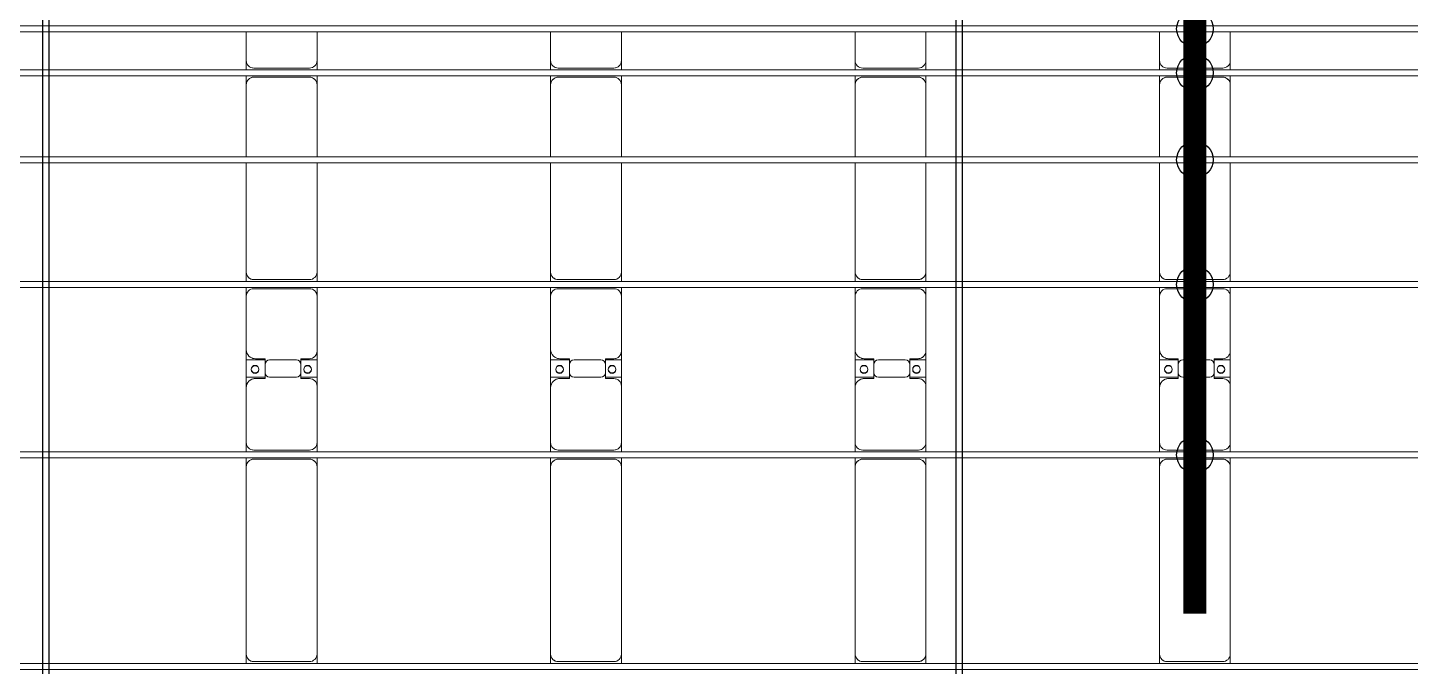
# Model space of a CAD drawing. Header units: millimetres. Extents: x -147246 to 112336, y -213734 to -86506.
# Drawn here: x -3783 to 5300, y -172400 to -168203 of the extents above; entities that cross this region are included whole.
import ezdxf

# ---------------------------------------------------------------- set-up
doc = ezdxf.new("R2010")
doc.units = ezdxf.units.MM
doc.layers.add('A-GENM', color=13, linetype='Continuous', lineweight=9)
doc.layers.add('S-BEAM', color=12, linetype='Continuous', lineweight=9)
doc.layers.add('GC-HOP 40x60 GIA CUONG', color=1, linetype='Continuous')

# ---------------------------------------------------------------- blocks, each defined once
blk = doc.blocks.new('Dai phao do pin - DẢI PHAO ĐỠ PIN-V48-BỐ TRÍ KHUNG KẾT CẤU BÈ PIN 05')
at = {"layer": 'A-GENM', "color": 7}
for p, q in [((29438.5, 241.6), (29499.7, 241.6)), ((29449.7, 191.6), (29449.7, -173.4)), ((30730.3, 241.6), (29499.7, 241.6)), ((30730.3, 241.6), (30788.5, 241.6)), ((30780.3, -173.4), (30780.3, 191.6)), ((30828.5, 241.6), (30889.7, 241.6)), ((30839.7, 191.6), (30839.7, -173.4)), ((31249.7, 241.6), (30889.7, 241.6)), ((31249.7, 241.6), (31432.2, 241.6)), ((31317.8, 241.6), (31500.3, 241.6)), ((31317.8, 118.2), (31317.8, 241.6)), ((31432.2, 241.6), (31432.2, 118.2)), ((31850.3, 241.6), (31500.3, 241.6)), ((31850.3, 241.6), (31908.5, 241.6)), ((31900.3, -173.4), (31900.3, 191.6)), ((31948.5, 241.6), (32009.7, 241.6)), ((31959.7, 191.6), (31959.7, -173.4)), ((32727.3, 241.6), (32009.7, 241.6)), ((33240.3, 241.6), (32767.3, 241.6)), ((33240.3, 241.6), (33298.5, 241.6)), ((33290.3, -173.4), (33290.3, 191.6)), ((33338.5, 241.6), (33399.7, 241.6)), ((33349.7, 191.6), (33349.7, -173.4)), ((33587.3, 241.6), (33399.7, 241.6)), ((31309.7, 118.2), (31309.7, 181.6)), ((31402.2, 118.2), (31309.7, 118.2)), ((31440.3, 118.2), (31347.8, 118.2)), ((31440.3, 181.6), (31440.3, 118.2)), ((31317.8, 88.2), (31317.8, -88.2)), ((31432.2, -88.2), (31432.2, 88.2)), ((31309.7, -173.4), (31309.7, -118.2)), ((31309.7, -118.2), (31402.2, -118.2)), ((31317.8, -223.4), (31317.8, -118.2)), ((31347.8, -118.2), (31440.3, -118.2)), ((31432.2, -118.2), (31432.2, -223.4)), ((31440.3, -118.2), (31440.3, -173.4)), ((29499.7, -223.4), (29438.5, -223.4)), ((29499.7, -223.4), (30730.3, -223.4)), ((30788.5, -223.4), (30730.3, -223.4)), ((30889.7, -223.4), (30828.5, -223.4)), ((30889.7, -223.4), (31259.7, -223.4)), ((31432.2, -223.4), (31259.7, -223.4)), ((31490.3, -223.4), (31317.8, -223.4)), ((31490.3, -223.4), (31850.3, -223.4)), ((31908.5, -223.4), (31850.3, -223.4)), ((32009.7, -223.4), (31948.5, -223.4)), ((32009.7, -223.4), (32727.3, -223.4)), ((32767.3, -223.4), (33240.3, -223.4)), ((33298.5, -223.4), (33240.3, -223.4)), ((33399.7, -223.4), (33338.5, -223.4)), ((33399.7, -223.4), (33587.3, -223.4))]:
    blk.add_line(p, q, dxfattribs=at)
for centre, radius, start, end in [((29499.7, 191.6), 50, 90, 180), ((29499.7, 191.6), 50, 105, 180), ((30730.3, 191.6), 50, 0, 90), ((30730.3, 191.6), 50, 15, 90), ((30889.7, 191.6), 50, 90, 180), ((30889.7, 191.6), 50, 135, 180), ((31249.7, 181.6), 60, 360, 90), ((31249.7, 181.6), 60, 360, 30), ((31368.6, 183.2), 25, 360, 180), ((31368.6, 183.2), 25, 180, 360), ((31371.4, 183.2), 25, 0, 180), ((31371.4, 183.2), 25, 180, 0), ((31500.3, 181.6), 60, 90, 180), ((31500.3, 181.6), 60, 150, 180), ((31850.3, 191.6), 50, 0, 90), ((31850.3, 191.6), 50, 0, 45), ((32009.7, 191.6), 50, 90, 180), ((32009.7, 191.6), 50, 105, 180), ((33240.3, 191.6), 50, 360, 90), ((33240.3, 191.6), 50, 15, 90), ((33399.7, 191.6), 50, 90, 180), ((33399.7, 191.6), 50, 135, 180), ((31347.8, 88.2), 30, 90, 180), ((31402.2, 88.2), 30, 0, 90), ((31347.8, -88.2), 30, 180, 270), ((31402.2, -88.2), 30, 270, 0), ((29499.7, -173.4), 50, 180, 270), ((29499.7, -173.4), 50, 180, 270), ((30730.3, -173.4), 50, 270, 0), ((30730.3, -173.4), 50, 285, 0), ((30889.7, -173.4), 50, 180, 270), ((30889.7, -173.4), 50, 180, 225), ((31259.7, -173.4), 50, 270, 360), ((31259.7, -173.4), 50, 315, 0), ((31368.6, -161.8), 25, 360, 180), ((31368.6, -161.8), 25, 180, 360), ((31371.4, -161.8), 25, 360, 180), ((31371.4, -161.8), 25, 180, 0), ((31490.3, -173.4), 50, 180, 270), ((31490.3, -173.4), 50, 180, 225), ((31850.3, -173.4), 50, 270, 0), ((31850.3, -173.4), 50, 315, 0), ((32009.7, -173.4), 50, 180, 270), ((32009.7, -173.4), 50, 180, 270), ((33240.3, -173.4), 50, 270, 0), ((33240.3, -173.4), 50, 285, 0), ((33399.7, -173.4), 50, 180, 270), ((33399.7, -173.4), 50, 180, 225)]:
    blk.add_arc(centre, radius, start, end, dxfattribs=at)
blk = doc.blocks.new('Dai phao do pin - DẢI PHAO ĐỠ PIN-V49-BỐ TRÍ KHUNG KẾT CẤU BÈ PIN 05')
at = {"layer": 'A-GENM', "color": 7}
for p, q in [((29438.5, 241.6), (29499.7, 241.6)), ((29449.7, 191.6), (29449.7, -173.4)), ((30730.3, 241.6), (29499.7, 241.6)), ((30730.3, 241.6), (30788.5, 241.6)), ((30780.3, -173.4), (30780.3, 191.6)), ((30828.5, 241.6), (30889.7, 241.6)), ((30839.7, 191.6), (30839.7, -173.4)), ((31249.7, 241.6), (30889.7, 241.6)), ((31249.7, 241.6), (31432.2, 241.6)), ((31317.8, 241.6), (31500.3, 241.6)), ((31317.8, 118.2), (31317.8, 241.6)), ((31432.2, 241.6), (31432.2, 118.2)), ((31850.3, 241.6), (31500.3, 241.6)), ((31850.3, 241.6), (31908.5, 241.6)), ((31900.3, -173.4), (31900.3, 191.6)), ((31948.5, 241.6), (32009.7, 241.6)), ((31959.7, 191.6), (31959.7, -173.4)), ((32727.3, 241.6), (32009.7, 241.6)), ((33240.3, 241.6), (32767.3, 241.6)), ((33240.3, 241.6), (33298.5, 241.6)), ((33290.3, -173.4), (33290.3, 191.6)), ((33338.5, 241.6), (33399.7, 241.6)), ((33349.7, 191.6), (33349.7, -173.4)), ((33587.3, 241.6), (33399.7, 241.6)), ((31309.7, 118.2), (31309.7, 181.6)), ((31402.2, 118.2), (31309.7, 118.2)), ((31440.3, 118.2), (31347.8, 118.2)), ((31440.3, 181.6), (31440.3, 118.2)), ((31317.8, 88.2), (31317.8, -88.2)), ((31432.2, -88.2), (31432.2, 88.2)), ((31309.7, -173.4), (31309.7, -118.2)), ((31309.7, -118.2), (31402.2, -118.2)), ((31317.8, -223.4), (31317.8, -118.2)), ((31347.8, -118.2), (31440.3, -118.2)), ((31432.2, -118.2), (31432.2, -223.4)), ((31440.3, -118.2), (31440.3, -173.4)), ((29499.7, -223.4), (29438.5, -223.4)), ((29499.7, -223.4), (30730.3, -223.4)), ((30788.5, -223.4), (30730.3, -223.4)), ((30889.7, -223.4), (30828.5, -223.4)), ((30889.7, -223.4), (31259.7, -223.4)), ((31432.2, -223.4), (31259.7, -223.4)), ((31490.3, -223.4), (31317.8, -223.4)), ((31490.3, -223.4), (31850.3, -223.4)), ((31908.5, -223.4), (31850.3, -223.4)), ((32009.7, -223.4), (31948.5, -223.4)), ((32009.7, -223.4), (32727.3, -223.4)), ((32767.3, -223.4), (33240.3, -223.4)), ((33298.5, -223.4), (33240.3, -223.4)), ((33399.7, -223.4), (33338.5, -223.4)), ((33399.7, -223.4), (33587.3, -223.4))]:
    blk.add_line(p, q, dxfattribs=at)
for centre, radius, start, end in [((29499.7, 191.6), 50, 90, 180), ((29499.7, 191.6), 50, 105, 180), ((30730.3, 191.6), 50, 0, 90), ((30730.3, 191.6), 50, 15, 90), ((30889.7, 191.6), 50, 90, 180), ((30889.7, 191.6), 50, 135, 180), ((31249.7, 181.6), 60, 360, 90), ((31249.7, 181.6), 60, 360, 30), ((31368.6, 183.2), 25, 360, 180), ((31368.6, 183.2), 25, 180, 360), ((31371.4, 183.2), 25, 0, 180), ((31371.4, 183.2), 25, 180, 0), ((31500.3, 181.6), 60, 90, 180), ((31500.3, 181.6), 60, 150, 180), ((31850.3, 191.6), 50, 0, 90), ((31850.3, 191.6), 50, 0, 45), ((32009.7, 191.6), 50, 90, 180), ((32009.7, 191.6), 50, 105, 180), ((33240.3, 191.6), 50, 360, 90), ((33240.3, 191.6), 50, 15, 90), ((33399.7, 191.6), 50, 90, 180), ((33399.7, 191.6), 50, 135, 180), ((31347.8, 88.2), 30, 90, 180), ((31402.2, 88.2), 30, 0, 90), ((31347.8, -88.2), 30, 180, 270), ((31402.2, -88.2), 30, 270, 0), ((29499.7, -173.4), 50, 180, 270), ((29499.7, -173.4), 50, 180, 270), ((30730.3, -173.4), 50, 270, 0), ((30730.3, -173.4), 50, 285, 0), ((30889.7, -173.4), 50, 180, 270), ((30889.7, -173.4), 50, 180, 225), ((31259.7, -173.4), 50, 270, 360), ((31259.7, -173.4), 50, 315, 0), ((31368.6, -161.8), 25, 360, 180), ((31368.6, -161.8), 25, 180, 360), ((31371.4, -161.8), 25, 360, 180), ((31371.4, -161.8), 25, 180, 0), ((31490.3, -173.4), 50, 180, 270), ((31490.3, -173.4), 50, 180, 225), ((31850.3, -173.4), 50, 270, 0), ((31850.3, -173.4), 50, 315, 0), ((32009.7, -173.4), 50, 180, 270), ((32009.7, -173.4), 50, 180, 270), ((33240.3, -173.4), 50, 270, 0), ((33240.3, -173.4), 50, 285, 0), ((33399.7, -173.4), 50, 180, 270), ((33399.7, -173.4), 50, 180, 225)]:
    blk.add_arc(centre, radius, start, end, dxfattribs=at)
blk = doc.blocks.new('Dai phao do pin - DẢI PHAO ĐỠ PIN-V50-BỐ TRÍ KHUNG KẾT CẤU BÈ PIN 05')
at = {"layer": 'A-GENM', "color": 7}
for p, q in [((29438.5, 241.6), (29499.7, 241.6)), ((29449.7, 191.6), (29449.7, -173.4)), ((30730.3, 241.6), (29499.7, 241.6)), ((30730.3, 241.6), (30788.5, 241.6)), ((30780.3, -173.4), (30780.3, 191.6)), ((30828.5, 241.6), (30889.7, 241.6)), ((30839.7, 191.6), (30839.7, -173.4)), ((31249.7, 241.6), (30889.7, 241.6)), ((31249.7, 241.6), (31432.2, 241.6)), ((31317.8, 241.6), (31500.3, 241.6)), ((31317.8, 118.2), (31317.8, 241.6)), ((31432.2, 241.6), (31432.2, 118.2)), ((31850.3, 241.6), (31500.3, 241.6)), ((31850.3, 241.6), (31908.5, 241.6)), ((31900.3, -173.4), (31900.3, 191.6)), ((31948.5, 241.6), (32009.7, 241.6)), ((31959.7, 191.6), (31959.7, -173.4)), ((32727.3, 241.6), (32009.7, 241.6)), ((33240.3, 241.6), (32767.3, 241.6)), ((33240.3, 241.6), (33298.5, 241.6)), ((33290.3, -173.4), (33290.3, 191.6)), ((33338.5, 241.6), (33399.7, 241.6)), ((33349.7, 191.6), (33349.7, -173.4)), ((33587.3, 241.6), (33399.7, 241.6)), ((31309.7, 118.2), (31309.7, 181.6)), ((31402.2, 118.2), (31309.7, 118.2)), ((31440.3, 118.2), (31347.8, 118.2)), ((31440.3, 181.6), (31440.3, 118.2)), ((31317.8, 88.2), (31317.8, -88.2)), ((31432.2, -88.2), (31432.2, 88.2)), ((31309.7, -173.4), (31309.7, -118.2)), ((31309.7, -118.2), (31402.2, -118.2)), ((31317.8, -223.4), (31317.8, -118.2)), ((31347.8, -118.2), (31440.3, -118.2)), ((31432.2, -118.2), (31432.2, -223.4)), ((31440.3, -118.2), (31440.3, -173.4)), ((29499.7, -223.4), (29438.5, -223.4)), ((29499.7, -223.4), (30730.3, -223.4)), ((30788.5, -223.4), (30730.3, -223.4)), ((30889.7, -223.4), (30828.5, -223.4)), ((30889.7, -223.4), (31259.7, -223.4)), ((31432.2, -223.4), (31259.7, -223.4)), ((31490.3, -223.4), (31317.8, -223.4)), ((31490.3, -223.4), (31850.3, -223.4)), ((31908.5, -223.4), (31850.3, -223.4)), ((32009.7, -223.4), (31948.5, -223.4)), ((32009.7, -223.4), (32727.3, -223.4)), ((32767.3, -223.4), (33240.3, -223.4)), ((33298.5, -223.4), (33240.3, -223.4)), ((33399.7, -223.4), (33338.5, -223.4)), ((33399.7, -223.4), (33587.3, -223.4))]:
    blk.add_line(p, q, dxfattribs=at)
for centre, radius, start, end in [((29499.7, 191.6), 50, 90, 180), ((29499.7, 191.6), 50, 105, 180), ((30730.3, 191.6), 50, 0, 90), ((30730.3, 191.6), 50, 15, 90), ((30889.7, 191.6), 50, 90, 180), ((30889.7, 191.6), 50, 135, 180), ((31249.7, 181.6), 60, 360, 90), ((31249.7, 181.6), 60, 360, 30), ((31368.6, 183.2), 25, 360, 180), ((31368.6, 183.2), 25, 180, 360), ((31371.4, 183.2), 25, 0, 180), ((31371.4, 183.2), 25, 180, 0), ((31500.3, 181.6), 60, 90, 180), ((31500.3, 181.6), 60, 150, 180), ((31850.3, 191.6), 50, 0, 90), ((31850.3, 191.6), 50, 0, 45), ((32009.7, 191.6), 50, 90, 180), ((32009.7, 191.6), 50, 105, 180), ((33240.3, 191.6), 50, 360, 90), ((33240.3, 191.6), 50, 15, 90), ((33399.7, 191.6), 50, 90, 180), ((33399.7, 191.6), 50, 135, 180), ((31347.8, 88.2), 30, 90, 180), ((31402.2, 88.2), 30, 0, 90), ((31347.8, -88.2), 30, 180, 270), ((31402.2, -88.2), 30, 270, 0), ((29499.7, -173.4), 50, 180, 270), ((29499.7, -173.4), 50, 184.99656, 270), ((30730.3, -173.4), 50, 270, 0), ((30730.3, -173.4), 50, 285, 355.0096), ((30889.7, -173.4), 50, 180, 270), ((30889.7, -173.4), 50, 184.99012, 225), ((31259.7, -173.4), 50, 270, 360), ((31259.7, -173.4), 50, 315, 355.01205), ((31368.6, -161.8), 25, 360, 180), ((31368.6, -161.8), 25, 180, 360), ((31371.4, -161.8), 25, 360, 180), ((31371.4, -161.8), 25, 180, 0), ((31490.3, -173.4), 50, 180, 270), ((31490.3, -173.4), 50, 184.98734, 225), ((31850.3, -173.4), 50, 270, 0), ((31850.3, -173.4), 50, 315, 355.01479), ((32009.7, -173.4), 50, 180, 270), ((32009.7, -173.4), 50, 184.98493, 270), ((33240.3, -173.4), 50, 270, 0), ((33240.3, -173.4), 50, 285, 355.02123), ((33399.7, -173.4), 50, 180, 270), ((33399.7, -173.4), 50, 184.97849, 225)]:
    blk.add_arc(centre, radius, start, end, dxfattribs=at)
blk = doc.blocks.new('Dai phao do pin - DẢI PHAO ĐỠ PIN-V51-BỐ TRÍ KHUNG KẾT CẤU BÈ PIN 05')
at = {"layer": 'A-GENM', "color": 7}
for p, q in [((29438.5, 241.6), (29499.7, 241.6)), ((29449.7, 191.6), (29449.7, -173.4)), ((30730.3, 241.6), (29499.7, 241.6)), ((30730.3, 241.6), (30788.5, 241.6)), ((30780.3, -173.4), (30780.3, 191.6)), ((30828.5, 241.6), (30889.7, 241.6)), ((30839.7, 191.6), (30839.7, -173.4)), ((31249.7, 241.6), (30889.7, 241.6)), ((31249.7, 241.6), (31432.2, 241.6)), ((31317.8, 241.6), (31500.3, 241.6)), ((31317.8, 118.2), (31317.8, 241.6)), ((31432.2, 241.6), (31432.2, 118.2)), ((31850.3, 241.6), (31500.3, 241.6)), ((31850.3, 241.6), (31908.5, 241.6)), ((31900.3, -173.4), (31900.3, 191.6)), ((31948.5, 241.6), (32009.7, 241.6)), ((31959.7, 191.6), (31959.7, -173.4)), ((32727.3, 241.6), (32009.7, 241.6)), ((33240.3, 241.6), (32767.3, 241.6)), ((33240.3, 241.6), (33298.5, 241.6)), ((33290.3, -173.4), (33290.3, 191.6)), ((33338.5, 241.6), (33399.7, 241.6)), ((33349.7, 191.6), (33349.7, -173.4)), ((33587.3, 241.6), (33399.7, 241.6)), ((31309.7, 118.2), (31309.7, 181.6)), ((31402.2, 118.2), (31309.7, 118.2)), ((31440.3, 118.2), (31347.8, 118.2)), ((31440.3, 181.6), (31440.3, 118.2)), ((31317.8, 88.2), (31317.8, -88.2)), ((31432.2, -88.2), (31432.2, 88.2)), ((31309.7, -173.4), (31309.7, -118.2)), ((31309.7, -118.2), (31402.2, -118.2)), ((31317.8, -223.4), (31317.8, -118.2)), ((31347.8, -118.2), (31440.3, -118.2)), ((31432.2, -118.2), (31432.2, -223.4)), ((31440.3, -118.2), (31440.3, -173.4)), ((29499.7, -223.4), (29438.5, -223.4)), ((29499.7, -223.4), (30730.3, -223.4)), ((30788.5, -223.4), (30730.3, -223.4)), ((30889.7, -223.4), (30828.5, -223.4)), ((30889.7, -223.4), (31259.7, -223.4)), ((31432.2, -223.4), (31259.7, -223.4)), ((31490.3, -223.4), (31317.8, -223.4)), ((31490.3, -223.4), (31850.3, -223.4)), ((31908.5, -223.4), (31850.3, -223.4)), ((32009.7, -223.4), (31948.5, -223.4)), ((32009.7, -223.4), (32727.3, -223.4)), ((32767.3, -223.4), (33240.3, -223.4)), ((33298.5, -223.4), (33240.3, -223.4)), ((33399.7, -223.4), (33338.5, -223.4)), ((33399.7, -223.4), (33587.3, -223.4))]:
    blk.add_line(p, q, dxfattribs=at)
for centre, radius, start, end in [((29499.7, 191.6), 50, 90, 180), ((29499.7, 191.6), 50, 105, 180), ((30730.3, 191.6), 50, 0, 90), ((30730.3, 191.6), 50, 15, 90), ((30889.7, 191.6), 50, 90, 180), ((30889.7, 191.6), 50, 135, 180), ((31249.7, 181.6), 60, 360, 90), ((31249.7, 181.6), 60, 360, 30), ((31368.6, 183.2), 25, 360, 180), ((31368.6, 183.2), 25, 180, 360), ((31371.4, 183.2), 25, 0, 180), ((31371.4, 183.2), 25, 180, 0), ((31500.3, 181.6), 60, 90, 180), ((31500.3, 181.6), 60, 150, 180), ((31850.3, 191.6), 50, 0, 90), ((31850.3, 191.6), 50, 0, 45), ((32009.7, 191.6), 50, 90, 180), ((32009.7, 191.6), 50, 105, 180), ((33240.3, 191.6), 50, 360, 90), ((33240.3, 191.6), 50, 15, 90), ((33399.7, 191.6), 50, 90, 180), ((33399.7, 191.6), 50, 135, 180), ((31347.8, 88.2), 30, 90, 180), ((31402.2, 88.2), 30, 0, 90), ((31347.8, -88.2), 30, 180, 270), ((31402.2, -88.2), 30, 270, 0), ((29499.7, -173.4), 50, 180, 270), ((29499.7, -173.4), 50, 180, 270), ((30730.3, -173.4), 50, 270, 0), ((30730.3, -173.4), 50, 285, 0), ((30889.7, -173.4), 50, 180, 270), ((30889.7, -173.4), 50, 180, 225), ((31259.7, -173.4), 50, 270, 360), ((31259.7, -173.4), 50, 315, 0), ((31368.6, -161.8), 25, 360, 180), ((31368.6, -161.8), 25, 180, 360), ((31371.4, -161.8), 25, 360, 180), ((31371.4, -161.8), 25, 180, 0), ((31490.3, -173.4), 50, 180, 270), ((31490.3, -173.4), 50, 180, 225), ((31850.3, -173.4), 50, 270, 0), ((31850.3, -173.4), 50, 315, 0), ((32009.7, -173.4), 50, 180, 270), ((32009.7, -173.4), 50, 180, 270), ((33240.3, -173.4), 50, 270, 0), ((33240.3, -173.4), 50, 285, 0), ((33399.7, -173.4), 50, 180, 270), ((33399.7, -173.4), 50, 180, 225)]:
    blk.add_arc(centre, radius, start, end, dxfattribs=at)
blk = doc.blocks.new('Dầm C52 - Dầm C52-18923-BỐ TRÍ KHUNG KẾT CẤU BÈ PIN 05')
at = {"layer": 'S-BEAM', "color": 1}
for p, q in [((-52556.1, 20), (52556.1, 20)), ((52556.1, -20), (-52556.1, -20))]:
    blk.add_line(p, q, dxfattribs=at)
blk = doc.blocks.new('Dầm C52 - Hộp 40x60-25905-BỐ TRÍ KHUNG KẾT CẤU BÈ PIN 05')
at = {"layer": 'S-BEAM', "color": 3, "lineweight": 25}
for p, q in [((-55977.2, 20), (55977.2, 20)), ((55977.2, -20), (-55977.2, -20))]:
    blk.add_line(p, q, dxfattribs=at)
blk = doc.blocks.new('Dầm C52 - Hộp 40x60-25906-BỐ TRÍ KHUNG KẾT CẤU BÈ PIN 05')
at = {"layer": 'S-BEAM', "color": 3, "lineweight": 25}
for p, q in [((-55977.2, 20), (55977.2, 20)), ((55977.2, -20), (-55977.2, -20))]:
    blk.add_line(p, q, dxfattribs=at)
blk = doc.blocks.new('Dầm C52 - Dầm C52-18790-BỐ TRÍ KHUNG KẾT CẤU BÈ PIN 05')
at = {"layer": 'S-BEAM', "color": 1}
for p, q in [((-74474.3, 20), (74474.3, 20)), ((74474.3, -20), (-74474.3, -20))]:
    blk.add_line(p, q, dxfattribs=at)
blk = doc.blocks.new('HOBANMONG_BEPIN 5_rvt-1-BỐ TRÍ KHUNG KẾT CẤU BÈ PIN 05')
at = {"layer": 'A-GENM', "color": 3, "lineweight": 25, "rotation": 89.99977101252024}
for name, p in [('Dai phao do pin - DẢI PHAO ĐỠ PIN-V48-BỐ TRÍ KHUNG KẾT CẤU BÈ PIN 05', (-2105.9, -201818.3)), ('Dai phao do pin - DẢI PHAO ĐỠ PIN-V49-BỐ TRÍ KHUNG KẾT CẤU BÈ PIN 05', (-105.9, -201818.3)), ('Dai phao do pin - DẢI PHAO ĐỠ PIN-V50-BỐ TRÍ KHUNG KẾT CẤU BÈ PIN 05', (1894.1, -201818.3)), ('Dai phao do pin - DẢI PHAO ĐỠ PIN-V51-BỐ TRÍ KHUNG KẾT CẤU BÈ PIN 05', (3894.1, -201818.3))]:
    blk.add_blockref(name, p, dxfattribs=at)
at = {"layer": 'S-BEAM', "color": 3, "lineweight": 25}
for name, p, rotation in [('Dầm C52 - Hộp 40x60-25905-BỐ TRÍ KHUNG KẾT CẤU BÈ PIN 05', (-3664.2, -148542.1), 269.9997710125197), ('Dầm C52 - Hộp 40x60-25906-BỐ TRÍ KHUNG KẾT CẤU BÈ PIN 05', (2335.8, -148542.1), 269.9997710125197), ('Dầm C52 - Dầm C52-18790-BỐ TRÍ KHUNG KẾT CẤU BÈ PIN 05', (-66080.1, -168210.8), 179.9997710135151), ('Dầm C52 - Dầm C52-18923-BỐ TRÍ KHUNG KẾT CẤU BÈ PIN 05', (-44161.9, -168499.7), 179.9997710135151), ('Dầm C52 - Dầm C52-18790-BỐ TRÍ KHUNG KẾT CẤU BÈ PIN 05', (-66080.1, -169070.8), 179.9997710135151), ('Dầm C52 - Dầm C52-18923-BỐ TRÍ KHUNG KẾT CẤU BÈ PIN 05', (-44162, -169889.7), 179.9997710135151), ('Dầm C52 - Dầm C52-18923-BỐ TRÍ KHUNG KẾT CẤU BÈ PIN 05', (-44162, -171009.7), 179.9997710135151), ('Dầm C52 - Dầm C52-18923-BỐ TRÍ KHUNG KẾT CẤU BÈ PIN 05', (-44162, -172399.7), 179.9997710135151)]:
    blk.add_blockref(name, p, dxfattribs=dict(at, rotation=rotation))

msp = doc.modelspace()

# ---------------------------------------------------------------- linework, layer by layer
at = {"layer": 'GC-HOP 40x60 GIA CUONG', "const_width": 150}
msp.add_lwpolyline([(3885.1, -172053.5), (3885.1, -157053.5)], dxfattribs=at)
at = {"layer": 'GC-HOP 40x60 GIA CUONG'}
for centre in [(3885.1, -168210.8), (3885.1, -168499.7), (3885.1, -169070.8), (3885.1, -169889.7), (3885.1, -171009.7)]:
    msp.add_circle(centre, 120, dxfattribs=at)

# ---------------------------------------------------------------- block references
at = {"lineweight": 5}
msp.add_blockref('HOBANMONG_BEPIN 5_rvt-1-BỐ TRÍ KHUNG KẾT CẤU BÈ PIN 05', (0, 0), dxfattribs=at)

doc.saveas('drawing.dxf')
